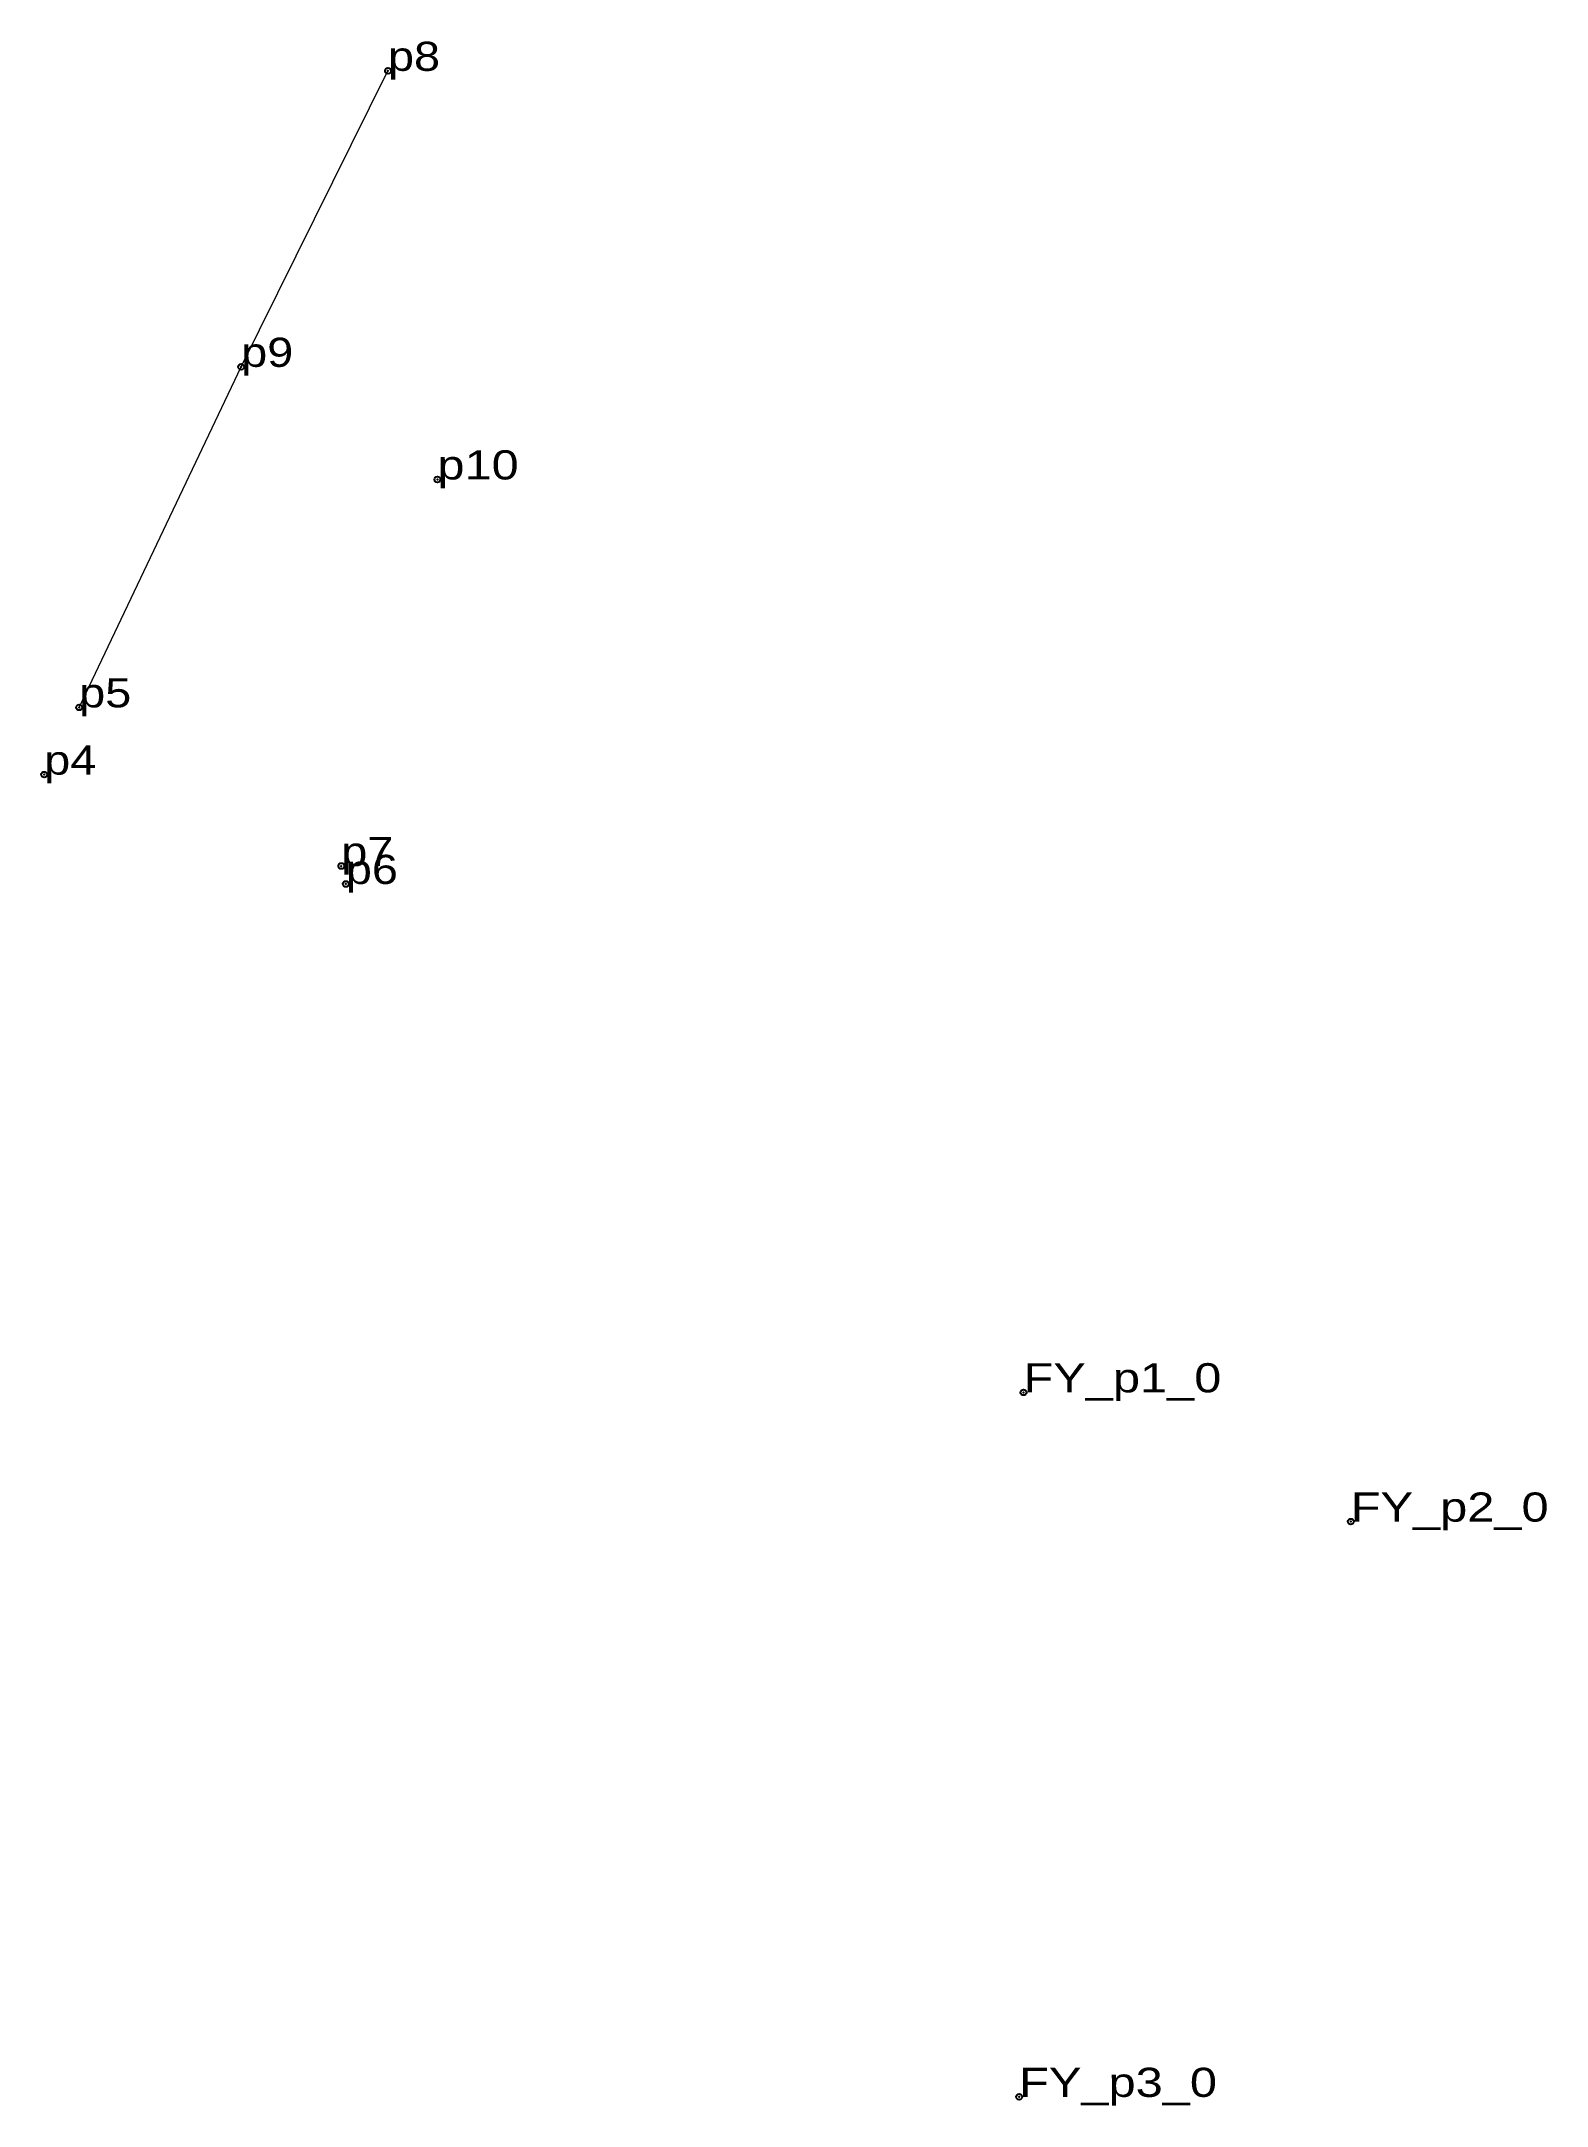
# Model space of a CAD drawing. Header units: metres. Extents: x 539187 to 540583, y 1836054 to 1836950.
# Drawn here: x 540180.6 to 540273.6, y 1836360 to 1836487.4 of the extents above; entities outside this region: 4.
import ezdxf

# ---------------------------------------------------------------- set-up
doc = ezdxf.new("R2010")
doc.units = ezdxf.units.M
doc.header["$LTSCALE"] = 0.72
doc.header["$PDMODE"] = 32
doc.header["$PDSIZE"] = 0.36
doc.layers.add('12', color=7, linetype='Continuous')
doc.layers.add('7', color=7, linetype='Continuous')
doc.layers.add('5', color=7, linetype='Continuous', lineweight=13)

msp = doc.modelspace()

# ---------------------------------------------------------------- linework, layer by layer
at = {"layer": '5'}
msp.add_lwpolyline([(540182.99, 1836446.28), (540192.99, 1836467.3), (540202.05, 1836485.57)], dxfattribs=at)
at = {"layer": '7'}
for p in [(539187.11, 1836912.35), (539192.65, 1836910.31), (540202.05, 1836485.57), (540192.99, 1836467.3), (540205.1, 1836460.35), (540182.99, 1836446.28), (540180.83, 1836442.13), (540199.17, 1836436.49), (540199.45, 1836435.38), (540241.28, 1836404), (540261.48, 1836396.02), (540241.01, 1836360.51)]:
    msp.add_point(p, dxfattribs=at)

# ---------------------------------------------------------------- texts
at = {"layer": '12'}
for s, width, p in [('p22', 1.25, (539187.11, 1836912.35)), ('p21', 1.25, (539192.65, 1836910.31)), ('p8', 1.2, (540202.05, 1836485.57)), ('p9', 1.2, (540192.99, 1836467.3)), ('p10', 1.25, (540205.1, 1836460.35)), ('p5', 1.2, (540182.99, 1836446.28)), ('p4', 1.2, (540180.83, 1836442.13)), ('p7', 1.2, (540199.17, 1836436.49)), ('p6', 1.2, (540199.45, 1836435.38)), ('FY_p1_0', 1.25, (540241.28, 1836404)), ('FY_p2_0', 1.25, (540261.48, 1836396.02)), ('FY_p3_0', 1.25, (540241.01, 1836360.51))]:
    msp.add_text(s, height=1.8, dxfattribs=dict(at, width=width)).set_placement(p)

doc.saveas('drawing.dxf')
